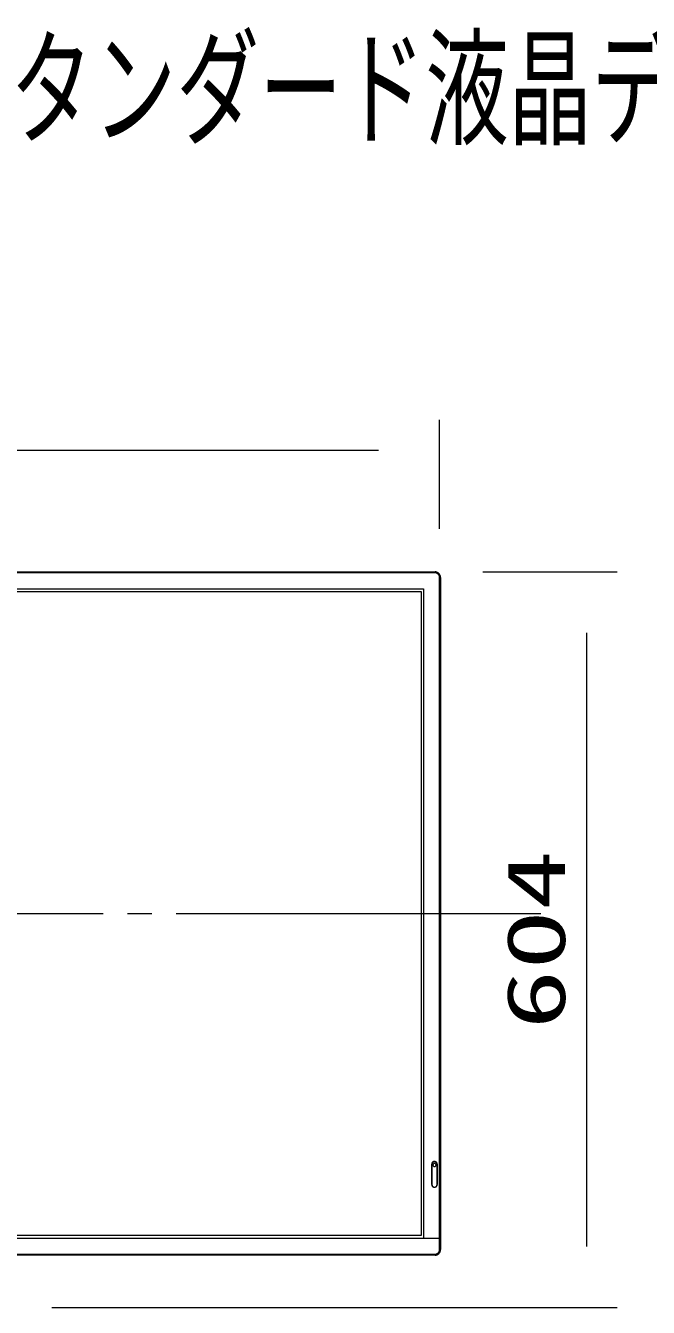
# Model space of a CAD drawing. Units: millimetres on the paper. Extents: x -63 to 66, y -59 to 59.
# Drawn here: x -9.7 to 15.9, y 6.7 to 59.3 of the extents above; entities that cross this region are included whole.
import ezdxf
from ezdxf.enums import TextEntityAlignment as Align

# ---------------------------------------------------------------- set-up
doc = ezdxf.new("R2010")
doc.units = ezdxf.units.MM
doc.linetypes.add('LONG_CHAIN', pattern=[21, 18, -1, 1, -1])
doc.layers.add('0-0_MOJI1', color=7, linetype='Continuous')
doc.layers.add('0-2_GAIKEI', color=4, linetype='Continuous', lineweight=9)
doc.layers.add('0-3_SUNPOU', color=7, linetype='Continuous', lineweight=9)
doc.styles.add('ＭＳ ゴシック', font='')
doc.styles.get('ＭＳ ゴシック').set_extended_font_data('MS Gothic')

msp = doc.modelspace()

# ---------------------------------------------------------------- linework, layer by layer
at = {"layer": '0-2_GAIKEI', "color": 7}
for p, q in [((-41.056, 36.871), (7.144, 36.871)), ((7.369, 36.646), (7.369, 9.035)), ((7.144, 8.81), (-41.056, 8.81))]:
    msp.add_line(p, q, dxfattribs=at)
at = {"layer": '0-2_GAIKEI'}
for p, q in [((7.144, 36.831), (7.144, 36.871)), ((7.144, 36.831), (-41.056, 36.831)), ((7.369, 36.646), (7.329, 36.646)), ((7.329, 9.035), (7.329, 36.646)), ((-40.586, 36.176), (6.674, 36.176)), ((-40.481, 36.066), (6.569, 36.066)), ((6.569, 36.066), (6.569, 9.615)), ((6.674, 36.176), (6.674, 9.505)), ((7.006, 11.715), (7.006, 12.54)), ((7.014, 12.538), (7.011, 12.538)), ((7.011, 12.538), (7.011, 11.709)), ((7.014, 12.538), (7.014, 11.709)), ((7.232, 12.538), (7.229, 12.538)), ((7.229, 11.709), (7.229, 12.538)), ((7.232, 11.709), (7.232, 12.538)), ((7.236, 12.54), (7.236, 11.715)), ((7.011, 11.709), (7.014, 11.709)), ((7.229, 11.709), (7.232, 11.709)), ((-41.281, 9.505), (7.369, 9.505)), ((6.569, 9.615), (-40.481, 9.615)), ((7.329, 9.035), (7.369, 9.035)), ((-41.056, 8.85), (7.144, 8.85)), ((7.144, 8.81), (7.144, 8.85))]:
    msp.add_line(p, q, dxfattribs=at)
at = {"layer": '0-2_GAIKEI', "color": 134, "linetype": 'LONG_CHAIN'}
msp.add_line((-45.491, 22.84), (11.494, 22.84), dxfattribs=at)
at = {"layer": '0-2_GAIKEI', "color": 7}
for centre, radius, start, end in [((7.144, 36.643), 0.228, 84.2141, 90), ((7.144, 36.646), 0.225, 78.4465, 84.2098), ((7.144, 36.647), 0.224, 72.7321, 78.4433), ((7.144, 36.648), 0.223, 67.0809, 72.73), ((7.144, 36.647), 0.224, 61.4933, 67.0799), ((7.144, 36.646), 0.225, 55.9612, 61.4932), ((7.143, 36.646), 0.226, 50.4698, 55.9617), ((7.143, 36.645), 0.226, 45, 50.4707), ((7.143, 36.645), 0.226, 39.5302, 45.001), ((7.143, 36.645), 0.226, 34.0392, 39.5311), ((7.144, 36.646), 0.225, 28.5076, 34.0397), ((7.145, 36.646), 0.224, 22.9207, 28.5074), ((7.145, 36.647), 0.223, 17.2704, 22.9197), ((7.145, 36.647), 0.224, 11.5569, 17.2683), ((7.144, 36.646), 0.225, 5.7903, 11.5537), ((7.141, 36.646), 0.228, 0, 5.786), ((7.145, 9.034), 0.223, 337.0805, 342.7299), ((7.145, 9.034), 0.224, 342.732, 348.4434), ((7.144, 9.035), 0.225, 348.4466, 354.2099), ((7.141, 9.035), 0.228, 354.2142, 0), ((7.144, 9.038), 0.228, 270, 275.7856), ((7.144, 9.035), 0.225, 275.7899, 281.5529), ((7.144, 9.033), 0.224, 281.5561, 287.2672), ((7.144, 9.033), 0.223, 287.2693, 292.9183), ((7.144, 9.034), 0.224, 292.9194, 298.5059), ((7.144, 9.035), 0.225, 298.5061, 304.0381), ((7.143, 9.035), 0.226, 304.0376, 309.5296), ((7.143, 9.036), 0.226, 309.5287, 314.9996), ((7.143, 9.036), 0.226, 314.9985, 320.4695), ((7.143, 9.035), 0.226, 320.4686, 325.9607), ((7.144, 9.035), 0.225, 325.9602, 331.4925), ((7.145, 9.035), 0.224, 331.4927, 337.0795)]:
    msp.add_arc(centre, radius, start, end, dxfattribs=at)
at = {"layer": '0-2_GAIKEI'}
for centre, radius, start, end in [((7.144, 36.645), 0.186, 78.4825, 90), ((7.144, 36.647), 0.184, 67.0984, 78.4569), ((7.144, 36.647), 0.184, 55.9647, 67.0896), ((7.143, 36.646), 0.186, 44.9947, 55.9678), ((7.143, 36.646), 0.186, 34.029, 45.0018), ((7.144, 36.646), 0.184, 22.9079, 34.032), ((7.145, 36.647), 0.184, 11.5418, 22.8991), ((7.142, 36.646), 0.186, 0, 11.5162), ((7.122, 12.54), 0.116, 124.0479, 135.0013), ((7.122, 12.538), 0.111, 112.9701, 135.0255), ((7.121, 12.538), 0.107, 112.9356, 135.0214), ((7.121, 12.541), 0.115, 112.9391, 124.052), ((7.121, 12.541), 0.114, 101.5691, 112.931), ((7.121, 12.539), 0.11, 101.5794, 112.9435), ((7.121, 12.539), 0.106, 101.5517, 112.9108), ((7.121, 12.54), 0.116, 90, 101.5437), ((7.121, 12.538), 0.111, 90, 101.554), ((7.121, 12.537), 0.108, 90, 101.5262), ((7.121, 12.54), 0.116, 78.456, 90), ((7.121, 12.538), 0.111, 78.446, 90), ((7.121, 12.537), 0.108, 78.4734, 90), ((7.122, 12.539), 0.106, 67.0877, 78.4479), ((7.122, 12.539), 0.11, 67.0565, 78.4206), ((7.122, 12.541), 0.114, 67.0675, 78.4305), ((7.121, 12.538), 0.107, 44.9745, 67.0627), ((7.121, 12.538), 0.111, 44.9745, 67.0299), ((7.121, 12.541), 0.115, 55.9453, 67.0594), ((7.121, 12.54), 0.116, 44.995, 55.9493), ((7.122, 12.54), 0.116, 168.4546, 180), ((7.121, 12.541), 0.114, 157.0653, 168.4292), ((7.122, 12.538), 0.111, 168.4446, 180), ((7.121, 12.538), 0.11, 157.0539, 168.4192), ((7.122, 12.538), 0.108, 168.4724, 180), ((7.121, 12.54), 0.115, 145.9429, 157.0572), ((7.121, 12.538), 0.106, 157.0865, 168.4469), ((7.121, 12.538), 0.11, 145.936, 157.046), ((7.121, 12.538), 0.107, 134.9743, 157.0614), ((7.122, 12.54), 0.116, 134.9931, 145.9469), ((7.122, 12.538), 0.111, 134.9938, 145.9404), ((7.121, 12.513), 0.065, 157.058, 180), ((7.121, 12.513), 0.0652, 180, 202.8982), ((7.121, 12.513), 0.0654, 134.9114, 156.9856), ((7.121, 12.513), 0.0652, 202.9872, 225.1372), ((7.121, 12.513), 0.0656, 112.9176, 134.9652), ((7.121, 12.513), 0.0654, 225.0976, 247.1776), ((7.121, 12.513), 0.0655, 90, 112.8452), ((7.121, 12.514), 0.0657, 247.2519, 270), ((7.121, 12.513), 0.065, 67.0747, 90), ((7.121, 12.513), 0.0653, 270, 292.8279), ((7.121, 12.513), 0.0653, 292.8979, 314.9657), ((7.121, 12.513), 0.0655, 44.9715, 67.0068), ((7.121, 12.513), 0.0655, 22.9953, 45.0319), ((7.121, 12.513), 0.0652, 314.9196, 337.032), ((7.121, 12.513), 0.0653, 337.1168, 0), ((7.122, 12.513), 0.065, 0, 22.927), ((7.121, 12.538), 0.107, 22.9344, 45.0213), ((7.121, 12.538), 0.111, 34.0596, 45.0062), ((7.121, 12.54), 0.116, 34.0489, 45.0031), ((7.122, 12.538), 0.11, 22.954, 34.0639), ((7.122, 12.54), 0.115, 22.9391, 34.0529), ((7.122, 12.539), 0.106, 11.5507, 22.9096), ((7.122, 12.538), 0.11, 11.5808, 22.9461), ((7.122, 12.541), 0.114, 11.5686, 22.931), ((7.121, 12.538), 0.108, 0, 11.5252), ((7.121, 12.538), 0.111, 0, 11.5554), ((7.121, 12.54), 0.116, 0, 11.5431), ((7.122, 11.715), 0.116, 180, 191.546), ((7.121, 11.715), 0.114, 191.5715, 202.9351), ((7.122, 11.709), 0.111, 180, 225.2681), ((7.122, 11.709), 0.108, 180, 191.5276), ((7.121, 11.715), 0.115, 202.9432, 214.0569), ((7.121, 11.709), 0.106, 191.5531, 202.9135), ((7.121, 11.709), 0.107, 202.9386, 225.0257), ((7.122, 11.716), 0.116, 214.0529, 225.006), ((7.122, 11.716), 0.116, 224.9978, 235.9506), ((7.121, 11.709), 0.107, 224.9786, 247.0644), ((7.121, 11.715), 0.115, 235.9466, 247.0594), ((7.121, 11.715), 0.114, 247.0674, 258.4298), ((7.121, 11.708), 0.106, 247.0892, 258.4483), ((7.121, 11.716), 0.116, 258.4553, 270), ((7.121, 11.71), 0.108, 258.4738, 270), ((7.121, 11.71), 0.108, 270, 281.5266), ((7.121, 11.716), 0.116, 270, 281.5451), ((7.122, 11.708), 0.106, 281.5521, 292.9123), ((7.122, 11.714), 0.114, 281.5705, 292.934), ((7.121, 11.709), 0.107, 292.9373, 315.0255), ((7.121, 11.715), 0.115, 292.9421, 304.0562), ((7.121, 11.716), 0.116, 304.0522, 315.006), ((7.121, 11.709), 0.107, 314.9787, 337.0656), ((7.121, 11.709), 0.111, 314.6251, 0), ((7.121, 11.716), 0.116, 314.9978, 325.9513), ((7.122, 11.715), 0.115, 325.9473, 337.0605), ((7.122, 11.709), 0.106, 337.0904, 348.4493), ((7.121, 11.709), 0.108, 348.4748, 0), ((7.122, 11.715), 0.114, 337.0685, 348.4308), ((7.121, 11.715), 0.116, 348.4562, 0), ((7.144, 9.035), 0.184, 325.9679, 337.0924), ((7.145, 9.034), 0.184, 337.1012, 348.4586), ((7.142, 9.035), 0.186, 348.4842, 0), ((7.144, 9.036), 0.186, 270, 281.5169), ((7.144, 9.034), 0.184, 281.5425, 292.9006), ((7.144, 9.034), 0.184, 292.9094, 304.0344), ((7.143, 9.035), 0.186, 304.0313, 315.0048), ((7.143, 9.035), 0.186, 314.9976, 325.9709)]:
    msp.add_arc(centre, radius, start, end, dxfattribs=at)
at = {"layer": '0-3_SUNPOU'}
for p, q in [((7.327, 38.646), (7.327, 43.121)), ((-38.823, 41.871), (4.827, 41.871)), ((9.102, 36.871), (14.619, 36.871)), ((13.369, 34.371), (13.369, 9.165)), ((-8.596, 6.665), (14.619, 6.665))]:
    msp.add_line(p, q, dxfattribs=at)

# ---------------------------------------------------------------- texts
at = {"layer": '0-0_MOJI1', "style": 'ＭＳ ゴシック', "width": 0.65}
msp.add_text('４３Ｖ型 ４Ｋスタンダード液晶ディスプレイ（据置きスタンド付）', height=3.849, dxfattribs=at).set_placement((-35.904, 53.66), align=Align.BOTTOM_LEFT)
at = {"layer": '0-3_SUNPOU', "style": 'ＭＳ ゴシック', "width": 1.5}
msp.add_text('604', height=2.405, rotation=90, dxfattribs=at).set_placement((13.206, 18.078), align=Align.BOTTOM_LEFT)

doc.saveas('drawing.dxf')
